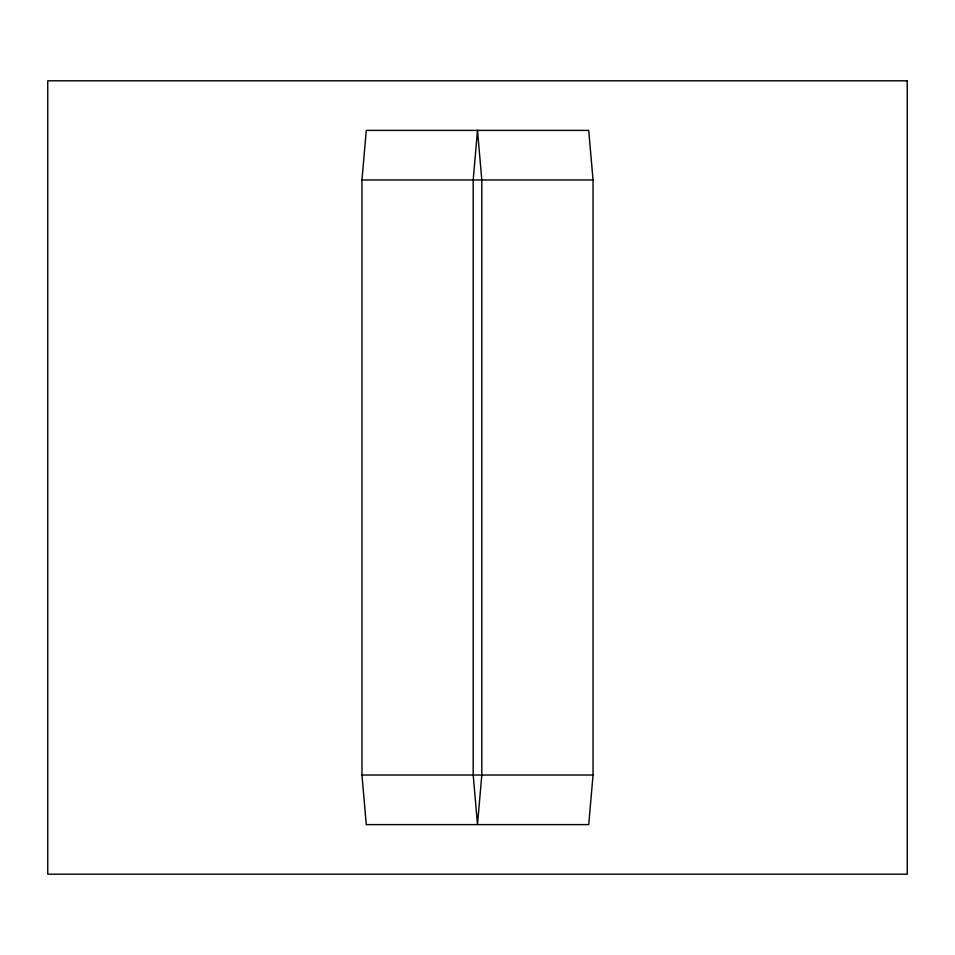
<?xml version="1.0" encoding="UTF-8"?>
<svg xmlns="http://www.w3.org/2000/svg" width="955" height="955" viewBox="0 0 955 955"><rect width="100%" height="100%" fill="white"/><g stroke="black" fill="none" stroke-linecap="round" stroke-linejoin="round"><path stroke-width="1.43" d="M361.957 179.982L366.278 130.393L588.722 130.393L593.043 179.982L593.043 775.018L588.722 824.607L366.278 824.607L361.957 775.018L361.957 179.982L593.043 179.982M361.957 775.018L593.043 775.018M477.5 130.393L473.191 179.982L473.191 775.018L477.5 824.607L481.809 775.018L481.809 179.982L477.5 130.393M907.25 80.805L47.75 80.805L47.75 874.195L907.25 874.195L907.25 80.805"/></g></svg>
